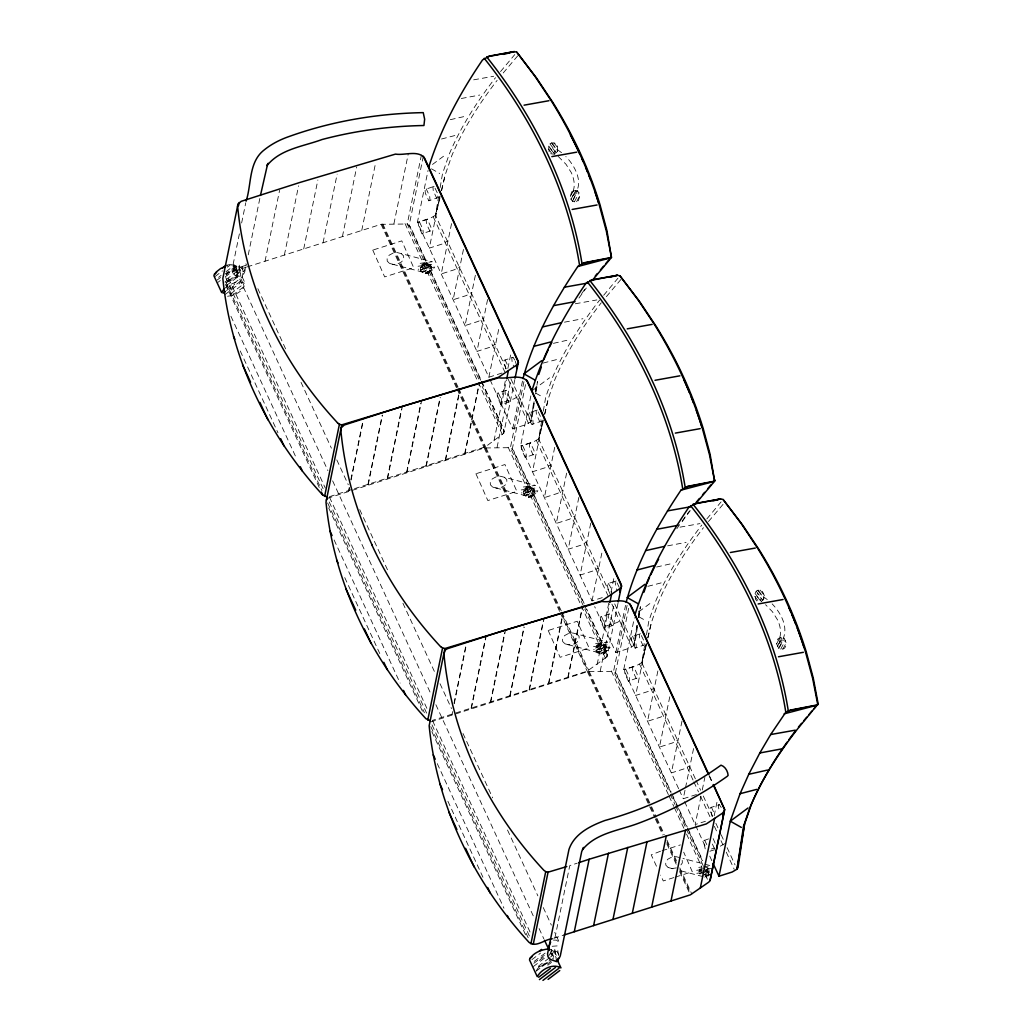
<?xml version="1.0" encoding="UTF-8"?>
<svg xmlns="http://www.w3.org/2000/svg" width="1032" height="1032" viewBox="0 0 1032 1032"><rect width="100%" height="100%" fill="white"/><g stroke="black" fill="none" stroke-linecap="round" stroke-linejoin="round"><path stroke-width="0.75" stroke-dasharray="5 3.75" d="M549.114 151.807L548.714 146.093L549.914 143.848L551.694 142.88L555.784 143.345L557.28 145.293L557.68 151.007L556.48 153.252L550.907 146.002M570.322 196.493L571.818 191.333L573.598 190.365L577.688 190.83L579.868 195.577L578.384 200.737L574.411 201.808L572.515 201.24L571.019 199.305L570.322 196.493L573.598 190.365M754.74 596.341L758.817 601.656L756.933 601.088L755.437 599.153L755.024 593.426L756.224 591.181L758.004 590.214L762.093 590.678L764.286 595.425L762.803 600.585L757.217 593.336M778.837 643.736L782.101 637.608L783.998 638.163L786.191 642.923L785.894 645.838L784.694 648.083L782.914 649.051L778.825 648.586L776.644 643.826L776.928 640.911L778.128 638.666L779.908 637.699L781.869 637.737L782.901 639.337L779.921 642.549L779.018 639.401C781.895 633.235 780.308 626.063 777.689 620.103L772.349 611.641L765.563 604.688M425.377 272.99L425.571 271.751M431.789 268.965L430.37 268.733L430.073 266.785L426.68 264.321L426.861 263.083L423.933 263.289L421.585 264.76L420.321 267.804L420.708 270.41L422.501 272.551L425.236 273.673L428.164 273.48L430.512 271.997L431.647 269.649L431.389 266.359L429.596 264.205L426.861 263.083M534.254 403.228L531.699 420.243L530.719 421.843L525.869 424.668L512.672 428.861L490.187 380.086M535.647 393.94L537.504 381.556L535.363 393.966M528.539 496.663L528.719 495.425M534.937 492.625L533.518 492.393L533.234 490.445L529.829 487.994L530.022 486.756L527.081 486.962L524.746 488.433L523.469 491.477L523.856 494.07L525.662 496.224L528.397 497.347L531.325 497.14L533.673 495.67L534.795 493.322L534.55 490.032L532.744 487.878L530.022 486.756M600.817 653.372L600.998 652.134M605.797 649.102L605.513 647.154L602.108 644.703L602.288 643.465L605.023 644.587L606.829 646.742L607.216 649.334L605.939 652.379L603.604 653.849L600.676 654.056L597.941 652.933L596.135 650.779L595.748 648.186L597.012 645.142L599.36 643.671L602.391 643.323L605.784 645.787L605.797 649.102L607.216 649.334M637.415 626.888L634.861 643.916L633.867 645.516L629.017 648.341L615.833 652.534L594.664 606.623M638.808 617.613L640.433 606.777M510.866 378.808L530.719 421.843L534.073 399.629M535.273 391.683L535.995 386.923M614.685 603.913L633.867 645.516L636.989 624.876M638.434 615.356L639.156 610.596M530.719 421.843L534.073 401.706M633.867 645.516L637.234 625.379M638.524 617.626L640.33 606.79M506.235 368.772L435.44 215.275L438.587 196.79M440.161 187.553L442.509 173.686L449.191 154.297A572.915 235.941 -24.8 0 1 495.489 77.697M610.054 593.864L538.601 438.935L541.736 420.463M543.309 411.213L545.67 397.359L552.339 377.957A572.915 235.941 -24.8 0 1 599.618 300.106M695.349 778.799L641.749 662.608L644.897 644.123M646.471 634.886L648.831 621.032L655.501 601.63A572.915 235.941 -24.8 0 1 701.799 525.043M239.385 233.877L232.032 269.713L232.471 272.629L234.496 275.054L237.579 276.318L240.869 276.086L243.513 274.422L244.778 271.777L246.377 263.999M241.63 222.976L245.784 202.724M233.18 271.816L234.638 267.933L238.598 266.669L241.72 267.714L243.371 271.287L242.21 276.95L241.101 277.582L234.832 275.376L233.18 271.816L234.29 269.649L237.824 270.461L240.559 273.39M248.26 254.801L260.206 196.648M265.031 261.225L279.595 190.288M284.368 255.072L298.583 185.812M303.718 248.918L317.869 179.981M323.055 242.765L337.142 174.137M342.405 236.612L356.685 167.016M361.742 230.471L375.609 162.901M393.914 223.789L408.233 154.026M348.623 490.574L349.267 487.427M350.88 479.57L363.457 418.27M348.842 491.051L349.487 487.904M351.099 480.048L363.032 421.895M421.443 154.89L407.253 223.996L479.454 380.55M423.326 156.245L409.175 225.182L480.641 380.124M502.042 373.029L488.858 377.222L417.405 222.293L428.061 170.409M367.96 484.421L382.201 415.058M368.179 484.898L382.421 415.535M420.463 267.12L421.869 267.353L423.004 264.205L426.964 262.954L430.357 265.405L430.37 268.733M439.967 196.235L429.312 248.119L442.496 243.926L447.346 241.088M387.31 478.268L401.525 409.007M387.529 478.745L402.39 406.337M451.552 223.634L441.219 273.932L454.415 269.739L459.266 266.914M406.647 472.114L420.798 403.177M406.866 472.592L421.662 400.506M463.458 249.447L453.138 299.757L466.322 295.565L471.173 292.74M425.997 465.961L440.083 397.333M426.216 466.438L440.303 397.81M475.365 275.273L465.045 325.583L478.229 321.391L483.079 318.553M445.334 459.808L459.627 390.212M445.553 460.285L459.846 390.689M487.594 299.525L476.952 351.396L490.135 347.203L494.986 344.378M464.684 453.654L478.551 386.097M464.903 454.132L479.093 385M488.858 377.222L499.191 326.912M505.293 381.04L500.765 403.048L513.949 398.855L518.799 396.017M507.873 368.463L511.098 352.738M493.993 440.78L506.402 380.318M497.063 447.462L511.072 379.247M514.852 379.57L503.745 433.234L485.556 446.753L329.273 496.727M454.028 703.244L465.974 645.09M451.99 714.712L452.635 711.577M454.248 703.708L466.193 645.555M512.672 428.861L522.682 380.137M523.946 381.698L510.414 447.669L606.906 656.894L587.182 671.174L432.434 720.388M525.52 384.613L512.336 448.856L583.789 603.784M602.275 597.631L592.02 600.895L520.567 445.966L531.209 394.082M471.121 708.094L486.007 635.57M471.34 708.558L486.227 636.047M523.611 490.781L525.03 491.013L526.165 487.878L530.113 486.614L533.518 489.078L533.518 492.393M543.116 419.908L532.473 471.779L545.657 467.586L550.508 464.761M490.458 701.941L504.687 632.681M490.677 702.405L505.551 629.997M554.713 447.295L544.38 497.605L557.564 493.412L562.414 490.587M509.808 695.787L523.959 626.837M510.027 696.265L524.179 627.314M566.62 473.12L556.287 523.43L569.471 519.238L574.321 516.4M529.145 689.634L543.245 621.006M529.364 690.111L544.096 618.362M578.849 497.372L568.193 549.243L581.39 545.051L586.228 542.226M548.495 683.481L563.098 612.337M548.714 683.958L562.685 615.91M590.755 523.185L580.113 575.069L593.297 570.877L598.147 568.052M567.845 677.327L582.035 608.196M568.064 677.805L582.577 607.1M592.02 600.895L602.34 550.585M595.89 647.49L597.309 647.722L598.431 644.587L600.198 643.478M608.764 603.127L603.926 626.708L617.11 622.515L621.961 619.69M611.021 592.123L614.246 576.411M597.141 664.453L609.564 603.991M600.224 671.123L613.911 604.455M618 603.243L606.906 656.894L606.958 652.946L586.808 609.267M554.932 937.907L569.767 865.616L577.236 863.165M615.833 652.534L625.521 605.371M627.108 605.371L613.563 671.329L669.574 792.782M628.682 608.274L615.498 672.516L672.116 795.298M678.63 788.693L623.715 669.626L634.37 617.755M646.277 643.568L635.622 695.452L648.818 691.259L653.669 688.434M657.861 670.968L647.541 721.278L660.725 717.085L665.576 714.247M669.768 696.793L659.448 747.091L672.632 742.898L677.482 740.073M682.01 721.033L671.355 772.916L684.538 768.724L689.389 765.899M696.445 794.55L683.261 798.742L685.196 789.299M685.519 787.739L693.917 746.858M700.986 796.265L695.168 824.555L705.424 821.291M702.276 789.97L704.856 777.393M704.288 871.305L699.296 874.452L699.051 871.163L700.173 868.815L701.308 869.628L700.457 871.395L699.051 871.163M700.457 871.395L701.592 868.26M714.183 815.796L717.085 801.645M439.903 198.247L435.44 215.275L430.589 218.1L417.405 222.293M441.644 190.52L445.127 175.092L451.797 155.69A572.915 235.941 -24.8 0 1 497.127 80.367M543.064 421.907L538.601 438.935L533.75 441.773L520.567 445.966M544.806 414.193L548.276 398.765L554.958 379.363A572.915 235.941 -24.8 0 1 601.256 302.776M646.226 645.581L641.749 662.608L636.899 665.434L623.715 669.626M647.954 637.866L651.437 622.438L658.106 603.036A572.915 235.941 -24.8 0 1 703.437 527.7M435.44 215.275L439.916 196.725M441.399 190.546L445.127 175.092M538.601 438.935L543.064 420.398M544.561 414.219L548.276 398.765M641.749 662.608L646.226 644.071M647.709 637.879L651.437 622.438M247.164 266.901L381.092 224.318L407.253 223.996L410.465 226.911L503.797 429.273L503.745 433.234L482.15 386.407M558.222 156.412L566.026 164.307L571.38 172.757C573.998 178.73 575.585 185.902 572.708 192.068L573.611 195.216C584.731 183.877 575.147 165.92 565.833 156.554M782.901 639.337C788.616 626.824 780.85 612.879 772.142 603.888M572.708 192.068L574.205 190.456M779.018 639.401L780.514 637.789M761.5 601.411L763.835 598.65L763.203 596.612L760.223 599.837L761.255 601.437M421.869 267.353L422.72 265.585L421.585 264.76M525.03 491.013L525.881 489.245L524.746 488.433M597.309 647.722L598.147 645.967L597.012 645.142M548.779 955.903L549.888 953.736L553.41 954.536L556.158 957.477M572.515 196.403L575.792 190.275M571.019 199.305L575.495 190.92M573.212 199.215L577.688 190.83M572.515 201.24L576.991 192.868M574.411 201.808L579.184 192.778M576.604 201.717L579.868 195.577M776.644 643.826L779.908 637.699M777.328 646.638L781.804 638.266M779.534 646.548L783.998 638.163M778.825 648.586L783.301 640.201M780.721 649.141L785.494 640.111M782.914 649.051L786.191 642.923M238.134 273.403L236.251 276.576L231.877 279.904L226.46 282.265L238.134 273.403L234.651 265.147L231.116 264.334L227.272 265.082M243.41 284.135L244.158 286.47C241.165 292.727 233.825 295.384 227.35 296.313L243.41 284.135L240.675 278.201C234.587 276.215 228.02 279.44 223.312 283.245M536.55 970.274C539.246 965.488 544.973 963.024 550.159 961.979M420.179 263.341L432.253 261.741L397.359 252.595L392.947 253.175L389.193 255.188L387.077 258.103L387.232 261.122L389.554 263.444L424.449 272.59L428.873 272.009L432.614 269.997L434.717 267.082L418.218 269.262M523.327 487.001L535.402 485.414L500.52 476.255L496.108 476.849L492.341 478.861L490.239 481.776L490.381 484.795L492.703 487.117L527.597 496.263L532.022 495.67L535.776 493.657L537.865 490.755L521.379 492.935M595.606 643.71L607.68 642.123L572.799 632.977L568.387 633.558L564.62 635.57L562.517 638.486L562.659 641.504L564.981 643.826L599.876 652.972L604.301 652.379L608.054 650.366L610.144 647.464L593.645 649.644M680.914 864.919L682.307 862.984L682.191 859.966M500.533 71.582L514.762 54.593M603.694 295.255L617.91 278.266M706.843 518.928L721.071 501.926M503.216 72.962L517.703 55.87M606.377 296.635L621.896 278.317M708.494 521.521L724.025 503.203M422.643 271.868L423.52 270.913M428.732 265.172L429.596 264.205M525.804 495.528L526.668 494.573M531.88 488.833L532.744 487.878M598.083 652.25L598.947 651.282M604.159 645.542L605.023 644.587M561.524 152.646L556.893 149.279L553.9 152.504L554.945 154.091M223.944 288.986C229.465 284.277 238.405 279.298 245.358 283.787L237.554 266.862L232.097 264.901L226.64 265.998M215.056 276.512L222.473 270.887M227.414 267.146L231.116 264.334M218.59 277.324L221.067 275.441M226.008 271.7L234.651 265.147M217.043 280.124L220.551 277.466M225.221 273.919L228.717 271.261M226.06 274.564L235.399 267.469M217.791 282.445L220.268 280.575M225.208 276.834L233.851 270.268M226.266 279.504L237.386 271.081M226.163 282.807L232.006 278.382M226.021 285.825L237.141 277.389M227.079 288.509L240.675 278.201M226.563 290.521L234.741 284.316M229.749 289.386L241.424 280.536M225.053 294.572L239.875 283.336M232.484 295.32L244.158 286.47M531.893 959.657L540.536 953.104M534.189 961.411L545.296 952.975M533.802 963.32L544.316 955.348M539.323 960.418L545.154 955.98M533.389 966.533L545.747 957.167M549.269 957.967L536.924 967.345L547.476 963.991L551.849 960.663M550.508 957.038L552.984 955.168L550.237 949.221M542.058 966.352L551.398 959.27M535.918 971.331L547.605 962.469M547.786 965.23L551.501 962.417M720.272 846.188L725.122 843.363M432.498 164.449L446.417 154.103M533.118 390.006L549.579 377.777M638.808 611.783L652.727 601.45M555.538 153.291L557.525 151.304L556.893 149.279M422.153 265.972L426.964 262.954M420.321 267.804L426.719 263.779M422.449 267.92L429.002 263.792M420.708 270.41L429.454 264.901M423.804 269.533L430.357 265.405M422.501 272.551L431.26 267.043M425.236 273.673L431.647 269.649M525.314 489.645L530.113 486.614M523.469 491.477L529.88 487.439M525.598 491.593L532.164 487.465M523.856 494.07L532.602 488.562M526.952 493.206L533.518 489.078M525.662 496.224L534.408 490.716M528.397 497.347L534.795 493.322M597.592 646.355L602.391 643.323M595.748 648.186L602.146 644.149M597.876 648.302L604.442 644.174M596.135 650.779L604.881 645.284M599.231 649.915L605.784 645.787M597.941 652.933L606.687 647.425M600.676 654.056L607.074 650.031M700.741 870.015L704.34 867.757M698.909 871.847L701.463 870.234M701.038 871.963L704.972 869.486M705.54 870.518L708.042 868.944M702.392 873.575L708.945 869.447L707.591 867.835M704.43 874.427L709.835 871.098M708.945 874.504L703.824 877.729L706.752 877.523M584.125 603.449L513.626 450.584L510.414 447.669L484.24 447.978L327.531 498.301L426.719 713.344M430.692 721.961L587.402 671.651L613.563 671.329L616.775 674.244L671.161 792.176M711.203 874.039L704.508 876.439M437.233 192.713L434.137 186.34L425.055 189.475L425.326 193.229L428.809 200.788L437.89 197.641L437.62 193.887M434.137 186.34L432.963 186.96L433.234 190.714L436.73 198.273M428.809 200.788L429.983 200.156L429.712 196.403L426.229 188.856M419.456 221.867L418.283 222.486L418.553 226.24L422.036 233.8L431.118 230.652L430.847 226.898L427.364 219.352L419.456 221.867L422.939 229.414L423.21 233.168L422.036 233.8M427.364 219.352L426.19 219.971L426.461 223.725L429.944 231.284M514.916 360.168L512.981 357.291L503.9 360.426L505.732 368.863M512.981 357.291L511.808 357.911L512.091 361.664L513.639 366.347M498.301 392.818L497.127 393.45L497.398 397.191L500.881 404.75L509.963 401.616L509.692 397.862L506.209 390.302L498.301 392.818L501.784 400.377L502.055 404.131L500.881 404.75M506.209 390.302L505.035 390.922L505.306 394.675L508.789 402.235M540.394 416.386L537.298 410.001L528.216 413.148L530.035 421.585L531.97 424.449L541.052 421.314L540.781 417.56M537.298 410.001L536.124 410.633L536.395 414.374L539.878 421.933M531.97 424.449L533.144 423.83L532.873 420.076L529.377 412.516M522.605 445.527L521.431 446.159L521.702 449.913L525.198 457.46L534.279 454.325L534.008 450.571L530.513 443.012L522.605 445.527L526.088 453.087L526.359 456.841L525.198 457.46M530.513 443.012L529.351 443.644L529.622 447.398L533.105 454.944M619.239 587.35L616.143 580.964L608.235 583.48L607.061 584.099L608.893 592.536M616.143 580.964L614.969 581.584L616.801 590.02M601.45 616.491L600.276 617.11L600.56 620.864L604.043 628.423L613.124 625.276L612.853 621.522L609.357 613.976L601.45 616.491L604.933 624.038L605.203 627.791L604.043 628.423M609.357 613.976L608.196 614.595L608.467 618.349L611.95 625.908M643.542 640.059L640.446 633.674L631.365 636.808L631.636 640.562L635.132 648.122L644.213 644.974L643.929 641.22M640.446 633.674L639.285 634.293L639.556 638.047L643.039 645.606M635.132 648.122L636.293 647.49L636.022 643.749L632.539 636.189M625.766 669.2L624.592 669.82L624.863 673.573L628.346 681.133L637.428 677.998L637.157 674.244L633.674 666.685L625.766 669.2L629.249 676.76L629.52 680.514L628.346 681.133M633.674 666.685L632.5 667.304L632.771 671.058L636.267 678.617M721.226 807.501L719.291 804.625L710.209 807.772L712.041 816.209M719.291 804.625L718.13 805.257L719.562 812.519M708.558 838.9L703.437 840.783L705.269 849.22M245.397 265.469L239.476 267.365L233.761 266.23L327.918 470.631M246.261 267.198L226.343 273.532L325.235 487.968M420.85 269.713L422.165 269.3M430.073 266.785L431.389 266.359M523.998 493.386L525.327 492.961M533.234 490.445L534.55 490.032M596.277 650.096L597.592 649.67M605.513 647.154L606.829 646.742M660.519 851.232L651.218 854.831L657.913 869.344M662.054 850.742L680.372 844.924M711.474 848.988L714.402 848.046M709.835 851.245L715.112 849.568M673.961 877.548L663.266 880.954L660.596 875.149M675.483 877.071L692.279 871.73L683.713 852.174M699.438 873.769L700.754 873.343M705.449 867.138L708.184 868.26L707.307 869.215L708.662 870.827L709.977 870.402M553.797 938.269L562.892 935.379M558.415 954.174L557.319 951.801L554.197 950.756L550.237 952.02L553.526 959.141M441.515 139.01L455.112 135.476M543.167 363.07L558.273 359.149M647.825 586.344L661.422 582.822M552.146 946.279L558.828 945.776M450.3 119.673L465.948 116.152M553.449 343.346L569.109 339.825M656.61 567.019L672.258 563.485M461.317 98.492L479.751 95.047M564.478 322.165L582.912 318.72M667.627 545.838L686.074 542.38M473.688 79.825L493.696 76.265M575.301 303.769L596.857 299.925M679.998 527.159L700.006 523.598M418.076 266.243L434.588 264.063M420.54 271.597L432.614 269.997M521.225 489.916L537.749 487.723M523.688 495.257L535.776 493.657M593.503 646.625L610.015 644.432M595.967 651.966L608.054 650.366M676.463 867.912L672.038 868.493L668.13 867.499L665.821 865.164L665.666 862.146L667.781 859.243L671.535 857.218L675.947 856.637L679.843 857.644M698.767 867.383L701.786 866.983M703.295 866.79L710.842 865.784L682.952 858.456M696.664 870.298L701.167 869.705M707.165 868.905L713.177 868.106M696.806 873.317L704.301 872.324M705.798 872.117L708.803 871.73M702.147 875.239L709.693 874.233M426.68 264.321L424.475 264.476L423.933 263.289M529.829 487.994L527.636 488.149L527.081 486.962M602.108 644.703L599.914 644.858L599.36 643.671M550.611 153.755L554.7 154.22M553.41 940.087L556.571 940.152L559.473 942.68L554.739 932.438M389.554 263.444L393.45 264.45L397.875 263.857L401.629 261.844L403.718 258.942L403.602 255.91L401.255 253.601M492.703 487.117L496.611 488.11L501.036 487.53L504.79 485.517L506.88 482.602L506.764 479.583L504.416 477.261M564.981 643.826L568.89 644.819L573.315 644.239L577.069 642.227L579.158 639.311L579.042 636.293L576.695 633.971M703.037 876.632L677.431 869.937M668.13 867.499L675.883 869.524M431.466 168.835L439.748 173.505M535.995 393.282L542.897 397.178M639.156 616.942L646.058 620.838M551.204 949.801L553.139 950.949L555.745 956.587M429.518 270.5L430.654 271.313M532.68 494.16L533.815 494.986M604.958 650.87L606.081 651.695M708.107 874.543L709.242 875.355M763.203 596.612L767.834 599.979M235.477 270.203L238.366 272.719L241.527 272.783L244.3 270.835L245.745 266.927L245.668 263.947M553.887 142.777L557.977 148.092M551.694 142.88L555.784 148.182M552.107 143.758L557.68 151.007M549.914 143.848L555.487 151.098M548.714 146.093L554.287 153.342M550.624 148.918L553.887 153.162M548.431 149.008L552.507 154.323M760.197 590.123L764.286 595.425M758.004 590.214L762.093 595.516M758.417 591.091L763.99 598.341M756.224 591.181L761.797 598.431M755.024 593.426L760.61 600.676M756.933 596.251L761.01 601.566M505.074 359.807L508.557 367.366M608.235 583.48L610.157 586.344L611.989 594.78M711.383 807.14L714.866 814.699M713.164 838.603L716.002 845.195M714.466 848.614L712.016 843.183M704.611 840.151L707.707 846.537M575.546 190.404L576.591 191.991M709.461 775.806L712.815 783.082M709.19 776.051L712.557 783.365M696.007 780.244L700.638 790.28M703.282 796.02L713.202 817.538M715.86 823.278L718.504 829.019M721.149 834.746L723.793 840.487M727.108 847.659L735.042 864.881M433.298 216.888L504.764 371.817M508.067 378.989L528.577 423.468M536.459 440.561L607.913 595.49M611.886 604.094L631.739 647.129M639.621 664.234L693.207 780.424M693.865 781.856L698.496 791.905M700.483 796.201L710.416 817.718M714.376 826.335L717.021 832.063M720.994 840.68L722.981 844.976M726.283 852.148L734.229 869.37M679.288 790.125L683.261 798.742M684.59 801.606L706.417 848.949M709.732 856.121L712.377 861.862M671.832 793.634L687.286 827.109M687.957 828.567L702.727 860.598M706.752 869.331L709.436 875.162M481.312 381.582L504.235 431.286M584.473 605.255L607.384 654.946M672.799 796.756L688.305 830.386M688.976 831.844L703.127 862.533M706.494 869.847L710.545 878.619M670.245 794.24L674.967 804.483M675.65 805.94L685.764 827.896M686.448 829.354L703.308 865.938M703.992 867.396L708.042 876.181M427.764 271.597L428.306 272.783M530.925 495.27L531.467 496.457M603.191 651.979L603.746 653.166M706.352 875.652L706.894 876.839M404.995 223.557L502.429 434.807M508.144 447.217L580.719 604.571M581.39 606.029L605.578 658.481M611.305 670.89L668.426 794.73M669.097 796.188L673.793 806.392M674.464 807.85L683.881 828.245M686.564 834.075L702.018 867.577M705.372 874.865L707.397 879.238M382.833 224.021L458.027 387.065M458.698 388.522L485.556 446.753M485.995 447.695L561.189 610.738M561.86 612.195L588.717 670.426M589.143 671.368L650.908 805.295M651.579 806.74L656.288 816.931M656.958 818.389L664.337 834.411M667.02 840.229L677.095 862.068M679.778 867.886L691.866 894.086M381.943 224.112L457.253 387.4M457.924 388.87L484.834 447.178M485.105 447.772L559.744 609.615M562.427 615.446L587.982 670.852M588.253 671.445L650.121 805.579M650.792 807.037L655.501 817.241M656.171 818.698L663.576 834.746M666.93 842.035L677.018 863.9M679.714 869.731L690.472 893.067M381.092 224.318L456.441 387.697M457.112 389.154L484.021 447.501M484.24 447.978L559.602 611.37M560.273 612.827L587.182 671.174M587.402 671.651L654.675 817.525M655.359 818.982L662.75 835.03M666.788 843.789L676.205 864.21M679.572 871.498L689.673 893.389M257.858 288.702L286.199 350.158M301.034 382.343L331.401 448.172M336.806 459.885L348.274 484.756M359.742 509.627L388.754 572.528M402.932 603.256L434.64 672.013M440.032 683.726L451.513 708.597M462.981 733.468L492.664 797.839M507.512 830.025L537.878 895.866M543.271 907.567L551.372 925.124M238.598 266.669L241.888 273.803M554.197 950.756L557.473 957.877M234.638 267.933L237.928 275.054M332.639 480.873L431.144 694.471M435.865 704.714L534.383 918.312M539.104 928.555L543.825 938.798M329.492 497.205L427.725 710.184M432.653 720.865L530.203 932.386M225.724 277.556L323.558 489.684M432.034 724.89L529.868 937.017M225.827 282.188L321.92 490.561M327.634 502.945L424.41 712.777M430.796 726.618L528.242 937.894M225.544 284.29L319.352 487.697M328.692 507.95L422.514 711.371M431.853 731.624L525.662 935.031M230.949 316.295L296.287 457.963M334.11 539.955L400.119 683.094M437.271 763.628L503.951 908.212M240.25 350.996L277.982 432.821M344.752 577.585L379.789 653.566M447.901 801.258L482.95 877.239M515.303 361.329L516.464 364.851M552.984 955.168L553.732 957.49M708.945 869.447L708.958 872.775L708.662 870.827M557.822 950.549L559.022 958.534M554.752 949.285L556.39 960.199M551.462 949.517L552.855 958.87M242.314 266.437L243.513 274.422M239.243 265.172L240.869 276.086M235.941 265.405L237.579 276.318M233.309 267.056L234.496 275.054M682.126 521.715A572.915 235.941 -24.8 0 1 691.388 509.189M676.824 528.758A572.915 235.941 -24.8 0 1 680.449 523.456M682.255 520.889A572.915 235.941 -24.8 0 1 689.544 510.879M578.965 298.042A572.915 235.941 -24.8 0 1 586.318 288.031M581.764 293.475A572.915 235.941 -24.8 0 1 586.382 287.219M372.771 250.105L384.678 276.911L413.69 267.675L401.783 240.869L372.771 250.105M475.933 473.765L487.839 500.572L516.851 491.348L504.945 464.542L475.933 473.765M548.211 630.475L560.118 657.281L589.117 648.057L577.211 621.251L548.211 630.475"/><path stroke-width="1.5" d="M515.033 378.254L518.387 362.335L517.909 360.503L424.578 158.141C418.231 149.679 404.518 155.677 395.501 154.103L299.228 182.664L241.153 201.343L237.94 204.259L237.631 206.361A430.421 380.395 7.1 0 0 268.823 321.133A430.421 379.789 6.9 0 0 337.593 422.888M423.326 156.245L518.387 362.335L517.935 364.128L498.443 377.299L341.734 424.862L325.996 502.107C333.904 582.912 371.249 659.164 425.881 718.685L430.086 720.659M340.792 430.022L341.089 427.932L344.314 425.016L402.39 406.337L498.662 377.777C507.667 379.35 521.379 373.339 527.739 381.801L621.071 584.164L621.535 586.008L618.194 601.927M770.723 766.905A572.915 235.941 -24.8 0 0 751.193 804.857L744.524 824.258L738.009 867.577L737.029 869.176L732.178 872.014L718.994 876.207L713.035 863.294M744.524 824.258L737.029 869.176L743.504 826.322L750.187 806.934A572.915 235.941 -24.8 0 1 797.465 729.082L818.131 703.798L813.255 678.024L806.302 652.03A444.25 343.811 31.7 0 0 759.101 549.682L742.859 525.391L723.109 499.501L720.568 498.933L695.671 503.397L688.873 507.254C666.272 540.446 646.987 576.153 635.015 614.608M237.94 204.259L222.835 278.434C230.742 359.252 268.088 435.504 322.719 495.012L326.925 496.998M238.534 205.639L239.179 202.491M246.106 201.163C251.537 184.818 248.596 163.585 262.683 151.188C270.5 144.519 279.698 139.72 289.399 136.405C332.304 121.066 377.738 113.481 423.236 112.63L424.642 119.196L423.933 125.517C389.567 126.123 355.279 130.729 322.036 139.526C303.318 146.454 280.356 148.956 267.017 165.571L268.101 163.314M260.451 195.448L267.469 164.681M324.616 496.392L339.412 424.281L337.516 422.939M427.764 720.052L442.573 647.954L440.677 646.6M526.488 379.905L621.535 586.008L621.096 587.788L601.591 600.972L444.895 648.535L429.157 725.767C437.065 806.585 474.398 882.837 529.042 942.358C536.021 948.098 544.896 939.107 552.275 938.759M506.725 378.77L508.312 371.017M523.005 378.563C533.867 338.135 554.597 301.06 577.83 266.501L584.628 262.631L611.473 257.458L606.945 230.678L599.992 204.697A444.25 343.811 31.7 0 0 552.791 102.336L536.55 78.058L516.787 52.168L514.259 51.6L489.362 56.063L482.55 59.921C459.962 93.112 440.664 128.819 428.706 167.274M530.925 943.725L545.722 871.627L543.838 870.273A430.421 379.853 6.8 0 1 475.081 768.479A430.421 380.486 6.9 0 1 443.915 653.695L445.489 649.837L447.475 648.677L505.551 629.997L601.811 601.437C610.828 603.023 624.541 597.012 630.9 605.474L708.778 774.348M533.247 944.332L548.057 872.195L566.787 866.57M609.873 602.43L611.473 594.677M626.166 602.224C637.015 561.795 657.745 524.733 680.978 490.161L687.789 486.304L714.634 481.131L710.106 454.351L703.153 428.357A444.25 343.811 31.7 0 0 655.939 326.009L639.711 301.718L619.948 275.828L617.42 275.273L592.51 279.736L585.712 283.594C563.111 316.785 543.825 352.493 531.854 390.935M558.377 958.199L557.796 961.037L556.7 961.669L550.417 959.463M574.282 931.754L589.156 859.243L706.262 823.936L722.955 812.881L724.696 809.668L713.486 784.539M593.619 925.601L608.48 853.193M612.969 919.447L627.766 847.375M632.306 913.294L647.038 841.557M651.656 907.154L666.259 836.01M670.994 901.001L685.506 830.296M700.302 888.113L714.621 818.35M563.859 935.069L690.343 894.847L708.739 882.154L710.068 880.567L724.245 811.462M718.994 876.207L730.282 821.175L740.073 793.711L748.755 774.297L759.823 752.973L770.646 734.552L785.803 712.209L790.938 709.977L817.796 704.804L812.674 678.476L805.515 652.043A457.447 354.028 31.7 0 0 757.604 548.186L741.169 523.443L723.109 499.501M710.068 880.567L724.696 809.668L713.241 784.823M538.743 374.513L541.31 367.057M643.942 592.213L646.509 584.757M550.637 942.048L549.192 945.944L549.308 950.42L544.509 940.268M223.944 288.986L221.661 292.598L213.869 275.686L216.152 272.061L220.564 268.565L225.428 266.514M326.293 500.03L327.531 498.301M592.162 280.523L611.473 257.458L606.352 231.142L599.205 204.71A457.447 354.028 31.7 0 0 551.294 100.839L534.847 76.11L516.787 52.168M695.323 504.197L714.634 481.131L709.513 454.815L702.353 428.37A457.447 354.028 31.7 0 0 654.456 324.512L638.008 299.783L619.948 275.828M595.27 276.008L597.335 273.57M600.443 269.907L603.539 266.243M605.616 263.792L608.725 260.129M696.355 502.12L699.451 498.456M702.56 494.792L704.637 492.354M707.733 488.678L710.842 485.014M712.906 482.576L714.983 480.138M798.471 727.005L801.58 723.342M803.644 720.904L806.753 717.24M808.817 714.789L811.926 711.125M814.003 708.687L818.131 703.798M214.308 274.177L216.643 272.409M222.473 267.985L225.982 265.327M223.067 293.178L225.402 291.411M529.893 958.264L532.228 956.496M539.246 951.182L541.581 949.414M538.652 977.265L550.34 968.403M539.413 979.6L555.474 967.423M542.948 980.4L558.996 968.222M548.082 979.407L559.757 970.557M541.684 360.684L523.972 373.842L535.015 380.086M644.845 584.344L627.134 597.515L638.176 603.746M748.007 808.017L730.282 821.175L741.324 827.419M556.39 960.199L559.022 958.534L560.286 955.89L581.713 851.529L583.622 847.427L582.525 849.684C595.877 833.069 618.839 830.567 637.557 823.626C669.329 811.797 699.632 795.982 727.263 776.296L728.115 775.367C727.818 771.188 725.148 766.492 721.007 765.176C685.945 790.267 646.445 808.959 604.907 820.505C590.472 825.819 574.205 833.83 568.967 849.452L547.553 953.813L547.992 956.741L550.017 959.167M578.72 862.675L589.156 859.243M503.693 54.373L514.259 51.6L486.704 56.889A461.072 356.84 31.7 0 1 581.971 263.457L609.538 258.168L577.83 266.501M609.873 277.247L617.42 275.273L589.852 280.562A461.072 356.84 31.7 0 1 685.132 487.13L712.686 481.841L680.978 490.161M713.022 500.92L720.568 498.933L693.014 504.222A461.072 356.84 31.7 0 1 788.28 710.803L815.848 705.514L784.139 713.834M533.763 346.365L550.391 342.056M636.925 570.038L653.54 565.717M740.073 793.711L756.701 789.39M542.432 326.95L561.215 322.732M645.593 550.624L664.376 546.392M748.755 774.297L767.537 770.066M547.695 948.989C540.6 950.033 532.783 952.936 529.455 959.773L537.259 976.685C541.465 969.113 552.855 963.153 560.944 967.874L557.693 960.818M553.513 305.64L575.03 301.628M656.675 529.313L678.179 525.288M759.823 752.973L781.34 748.961M524.062 105.174L548.972 100.71M551.836 156.619L576.746 152.156M572.154 209.444L597.051 204.981M564.336 287.219L587.427 283.103M627.224 328.847L652.121 324.383M654.998 380.292L679.894 375.829M675.315 433.105L700.212 428.641M667.498 510.892L690.589 506.777M730.385 552.507L755.282 548.057M758.146 603.965L783.056 599.502M778.463 656.778L803.373 652.314M770.646 734.552L795.285 730.166M339.412 424.281L341.734 424.862M442.573 647.954L444.895 648.535M545.722 871.627L548.057 872.195M629.649 603.578L708.52 774.593M321.378 492.083L322.719 495.012M300.338 466.722L302.35 471.108M330.072 531.196L332.085 535.582M403.486 690.395L405.512 694.768M433.221 754.869L435.246 759.242M507.318 915.513L508.673 918.441M233.503 336.38L234.857 339.309M280.678 438.665L284.045 445.979M336.664 560.053L338.006 562.969M383.84 662.338L387.206 669.639M439.813 783.714L442.509 789.57M487.672 887.468L490.368 893.312M242.572 364.825L250.583 382.175M259.922 402.428L267.92 419.779M345.733 588.485L355.743 610.183M364.412 628.991L371.081 643.452M448.894 812.158L456.892 829.509M465.561 848.317L474.243 867.112M722.877 813.435L723.058 815.938M619.716 589.762L619.897 592.265M516.555 366.102L516.735 368.605M371.972 544.793A430.421 380.395 7.1 0 1 340.818 430.022M440.587 646.664A430.421 379.957 6.7 0 1 371.843 544.844M771.523 765.602A572.915 235.941 -24.8 0 1 787.184 742.06M788.99 739.557A572.915 235.941 -24.8 0 1 795.556 730.785M683.687 379.337A420.811 325.686 31.7 0 1 689.466 392.612M691.272 397.062A420.811 325.686 31.7 0 1 693.581 402.996M696.329 410.426A420.811 325.686 31.7 0 1 701.786 426.835M788.822 607.422A420.811 325.686 31.7 0 1 790.757 611.847M792.008 614.801A420.811 325.686 31.7 0 1 795.595 623.702M797.31 628.153A420.811 325.686 31.7 0 1 804.018 647.528M570.335 134.882A420.811 325.686 31.7 0 1 579.855 154.207M581.855 158.618A420.811 325.686 31.7 0 1 583.157 161.56M585.686 167.468A420.811 325.686 31.7 0 1 587.518 171.905M588.704 174.872A420.811 325.686 31.7 0 1 590.433 179.323M595.258 192.726A420.811 325.686 31.7 0 1 598.637 203.175M647.025 583.261A572.915 235.941 -24.8 0 1 649.489 577.585M650.792 574.721A572.915 235.941 -24.8 0 1 654.985 566.078M655.72 564.633A572.915 235.941 -24.8 0 1 658.61 559.15M484.227 58.295A461.072 356.84 31.7 0 1 579.494 264.863M587.376 281.968A461.072 356.84 31.7 0 1 682.655 488.536M690.537 505.628A461.072 356.84 31.7 0 1 785.803 712.209M543.877 359.588A572.915 235.941 -24.8 0 1 548.302 349.616M549.682 346.739A572.915 235.941 -24.8 0 1 551.823 342.418"/></g></svg>
